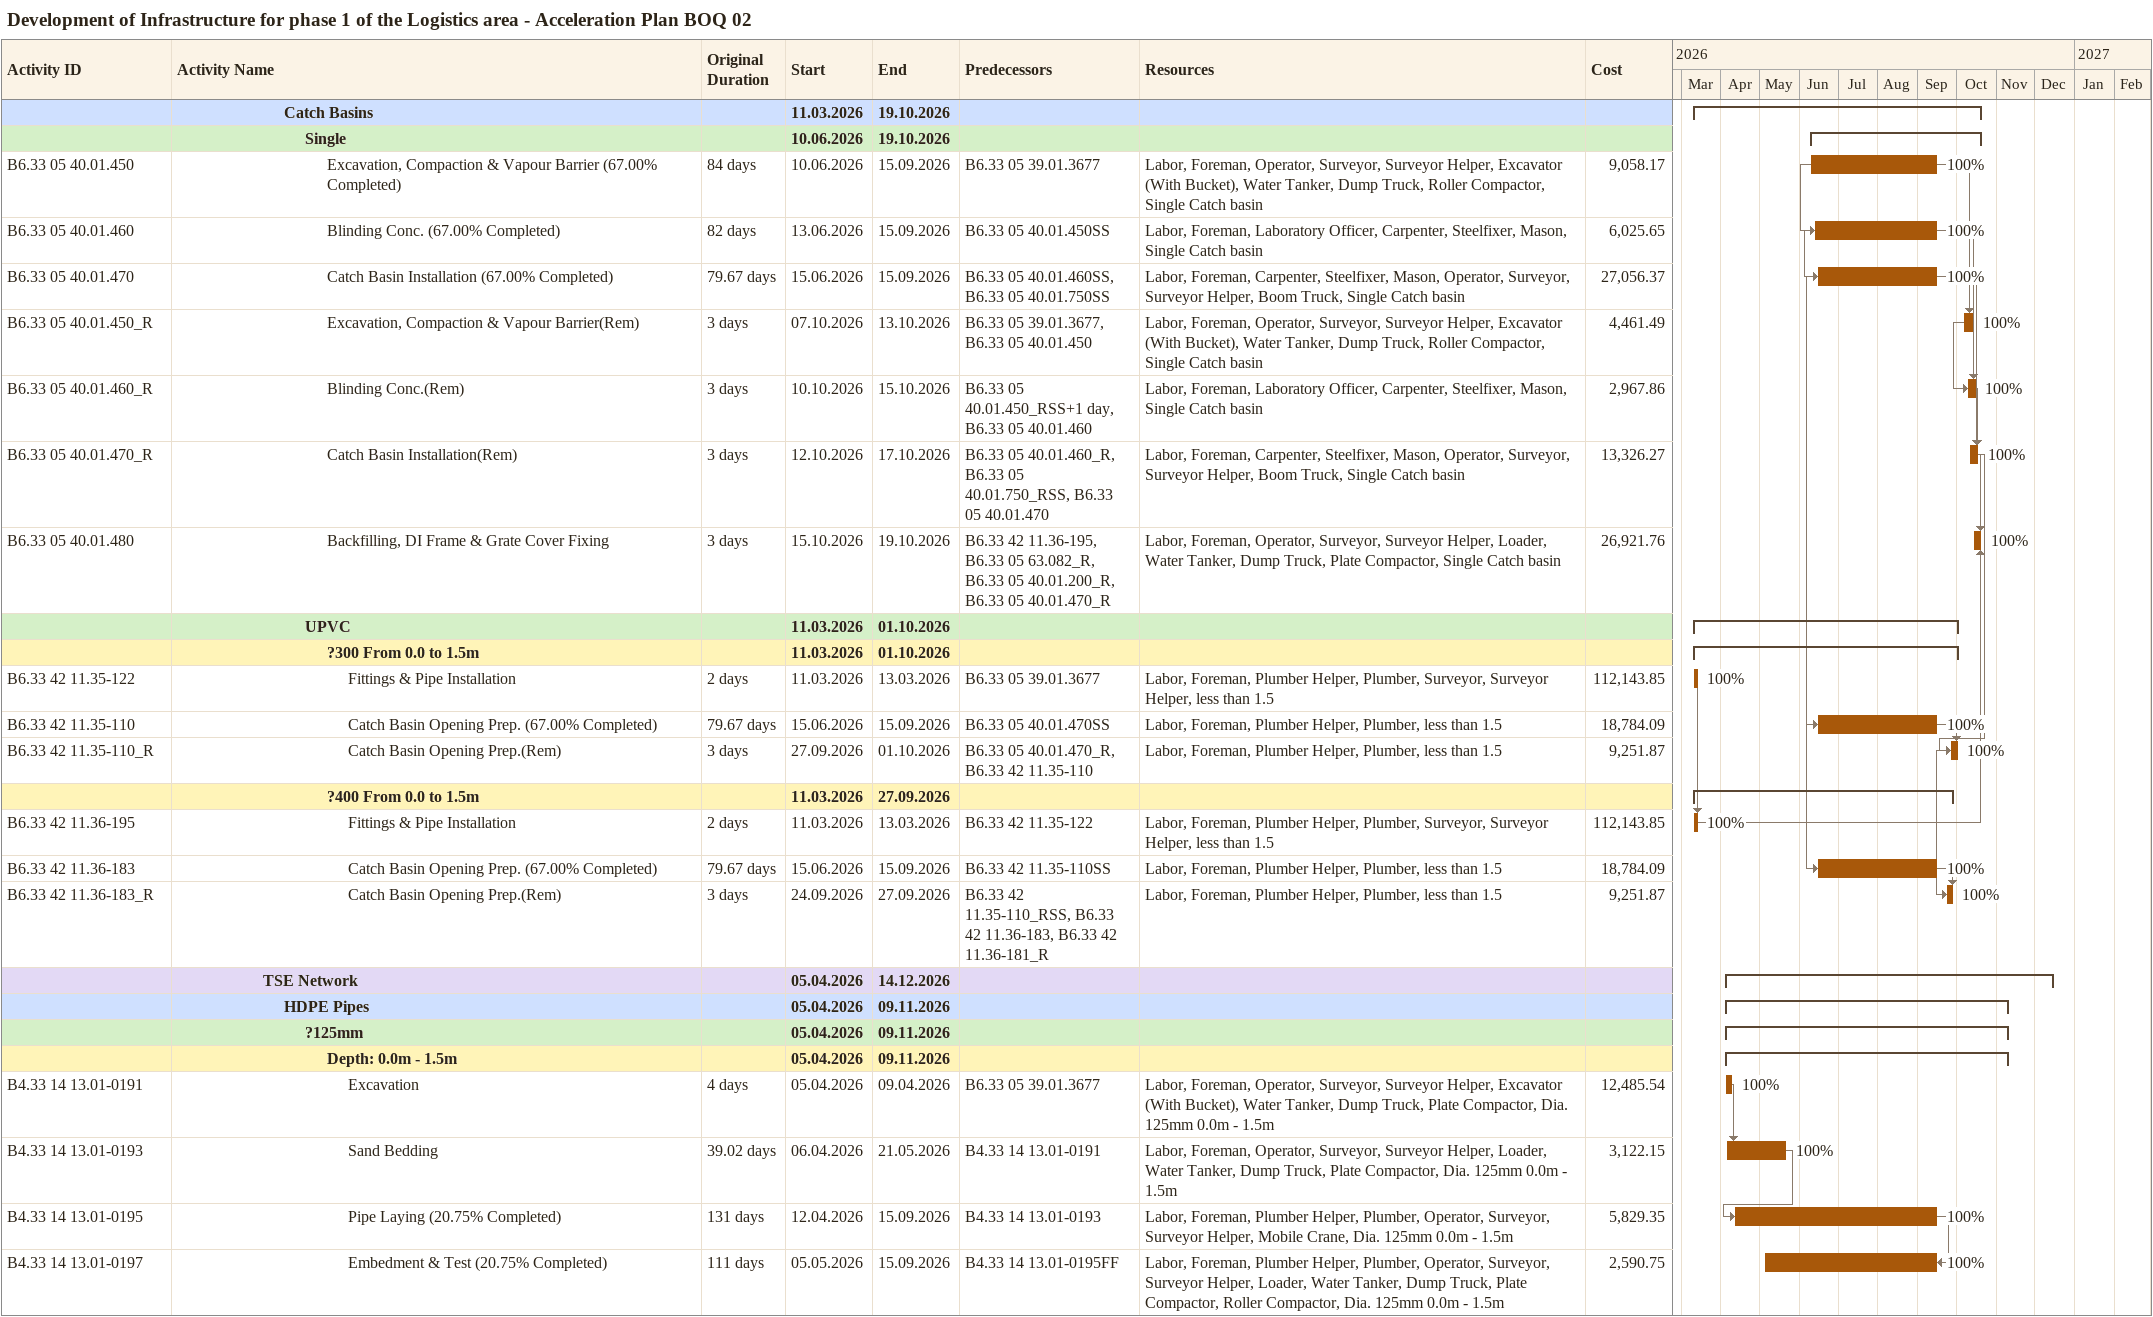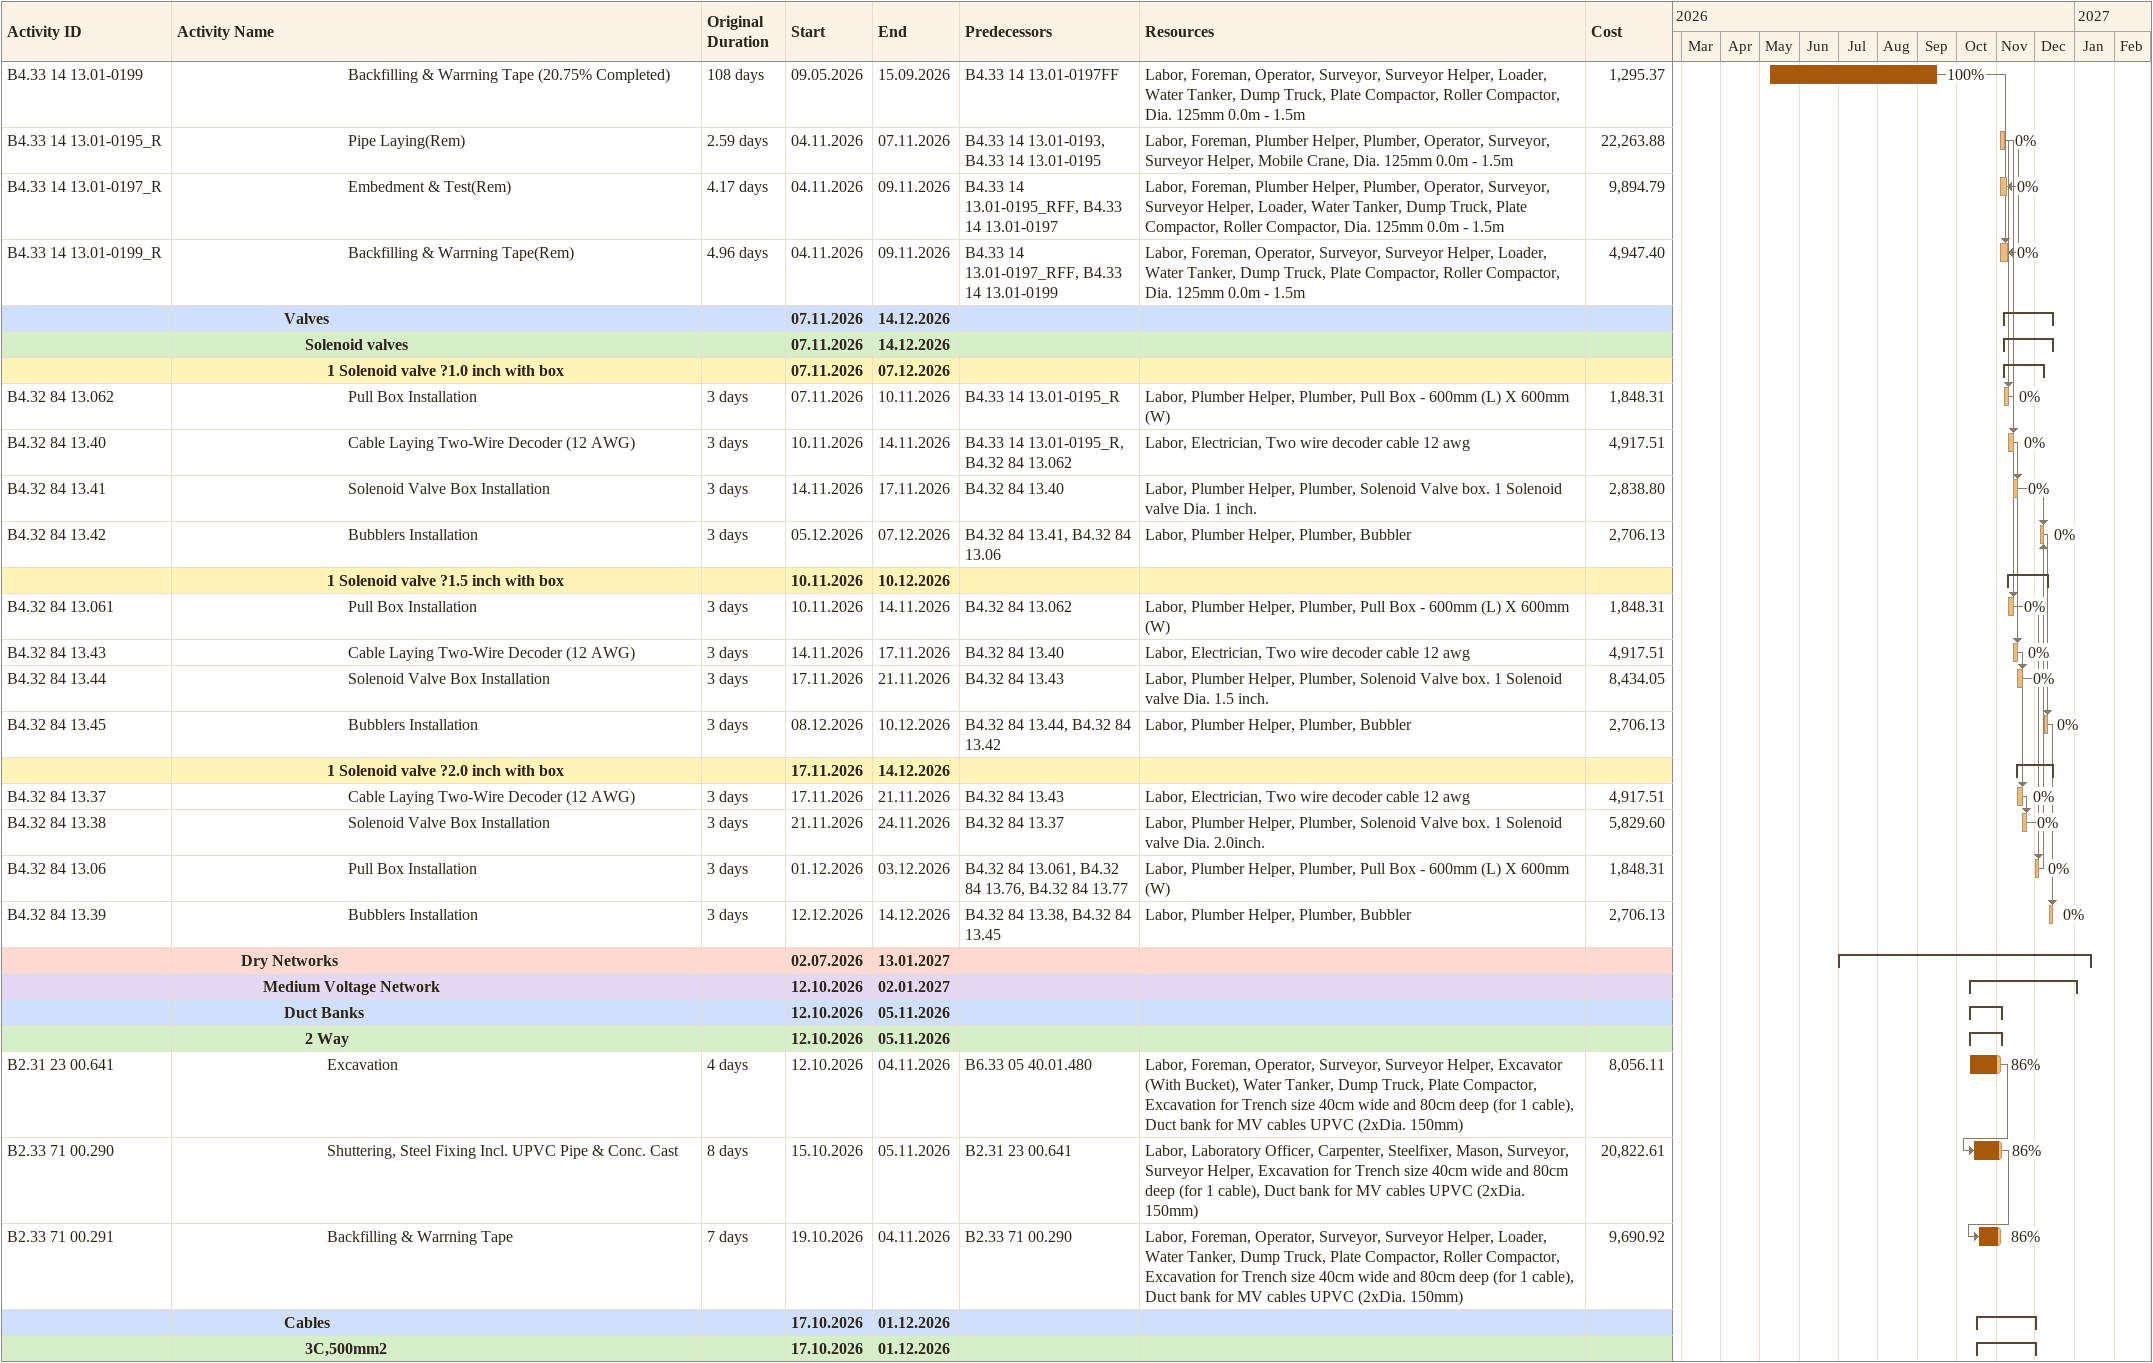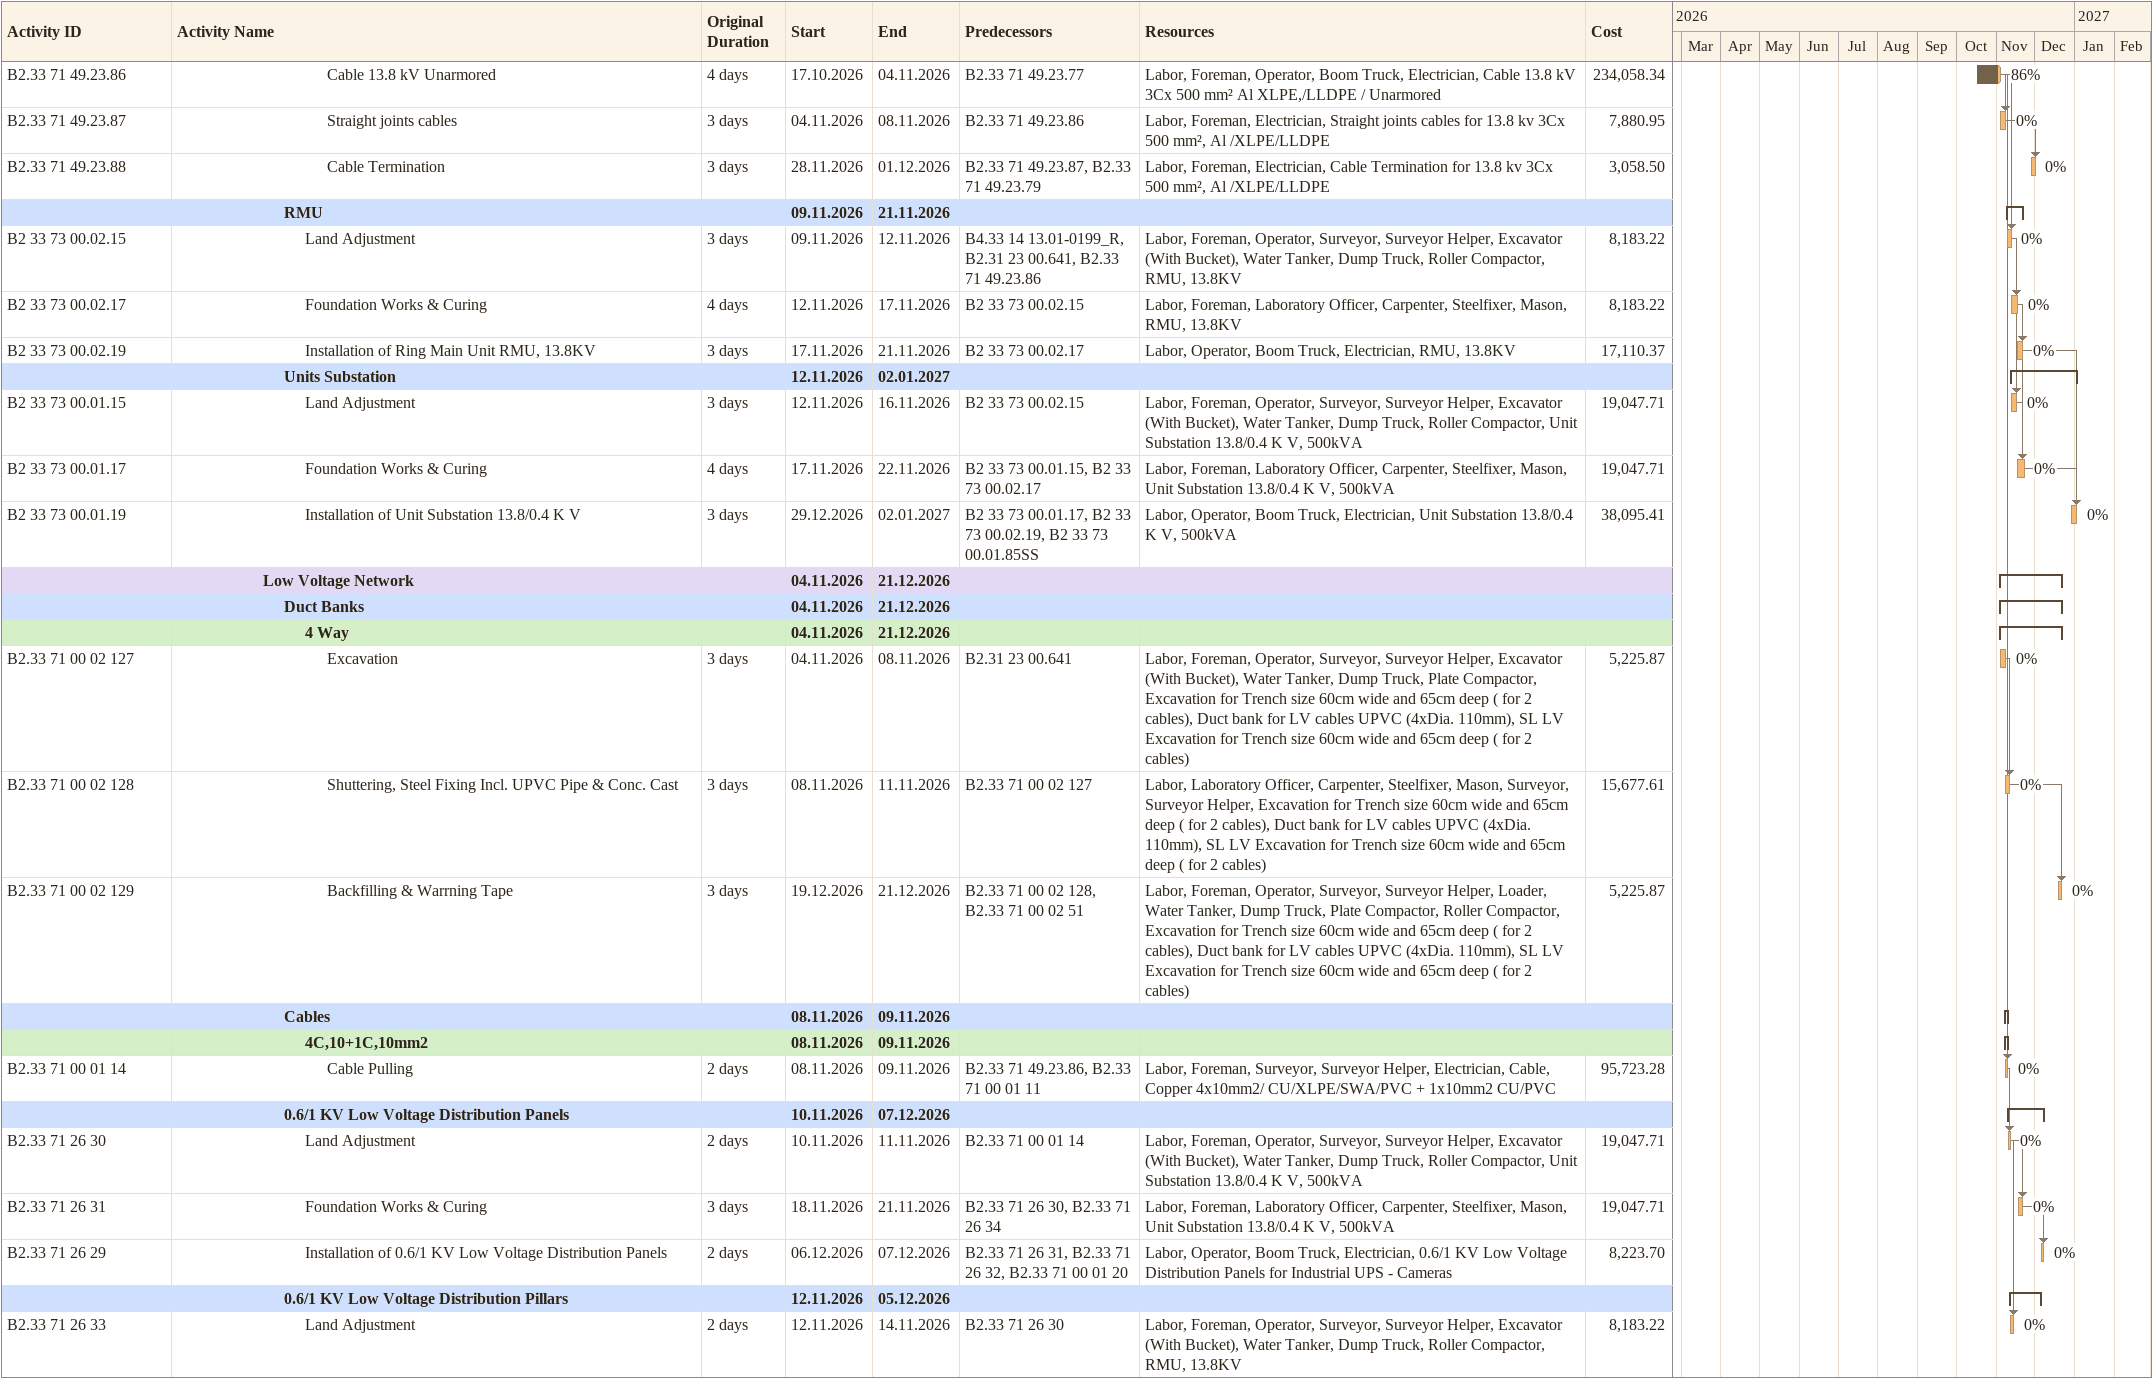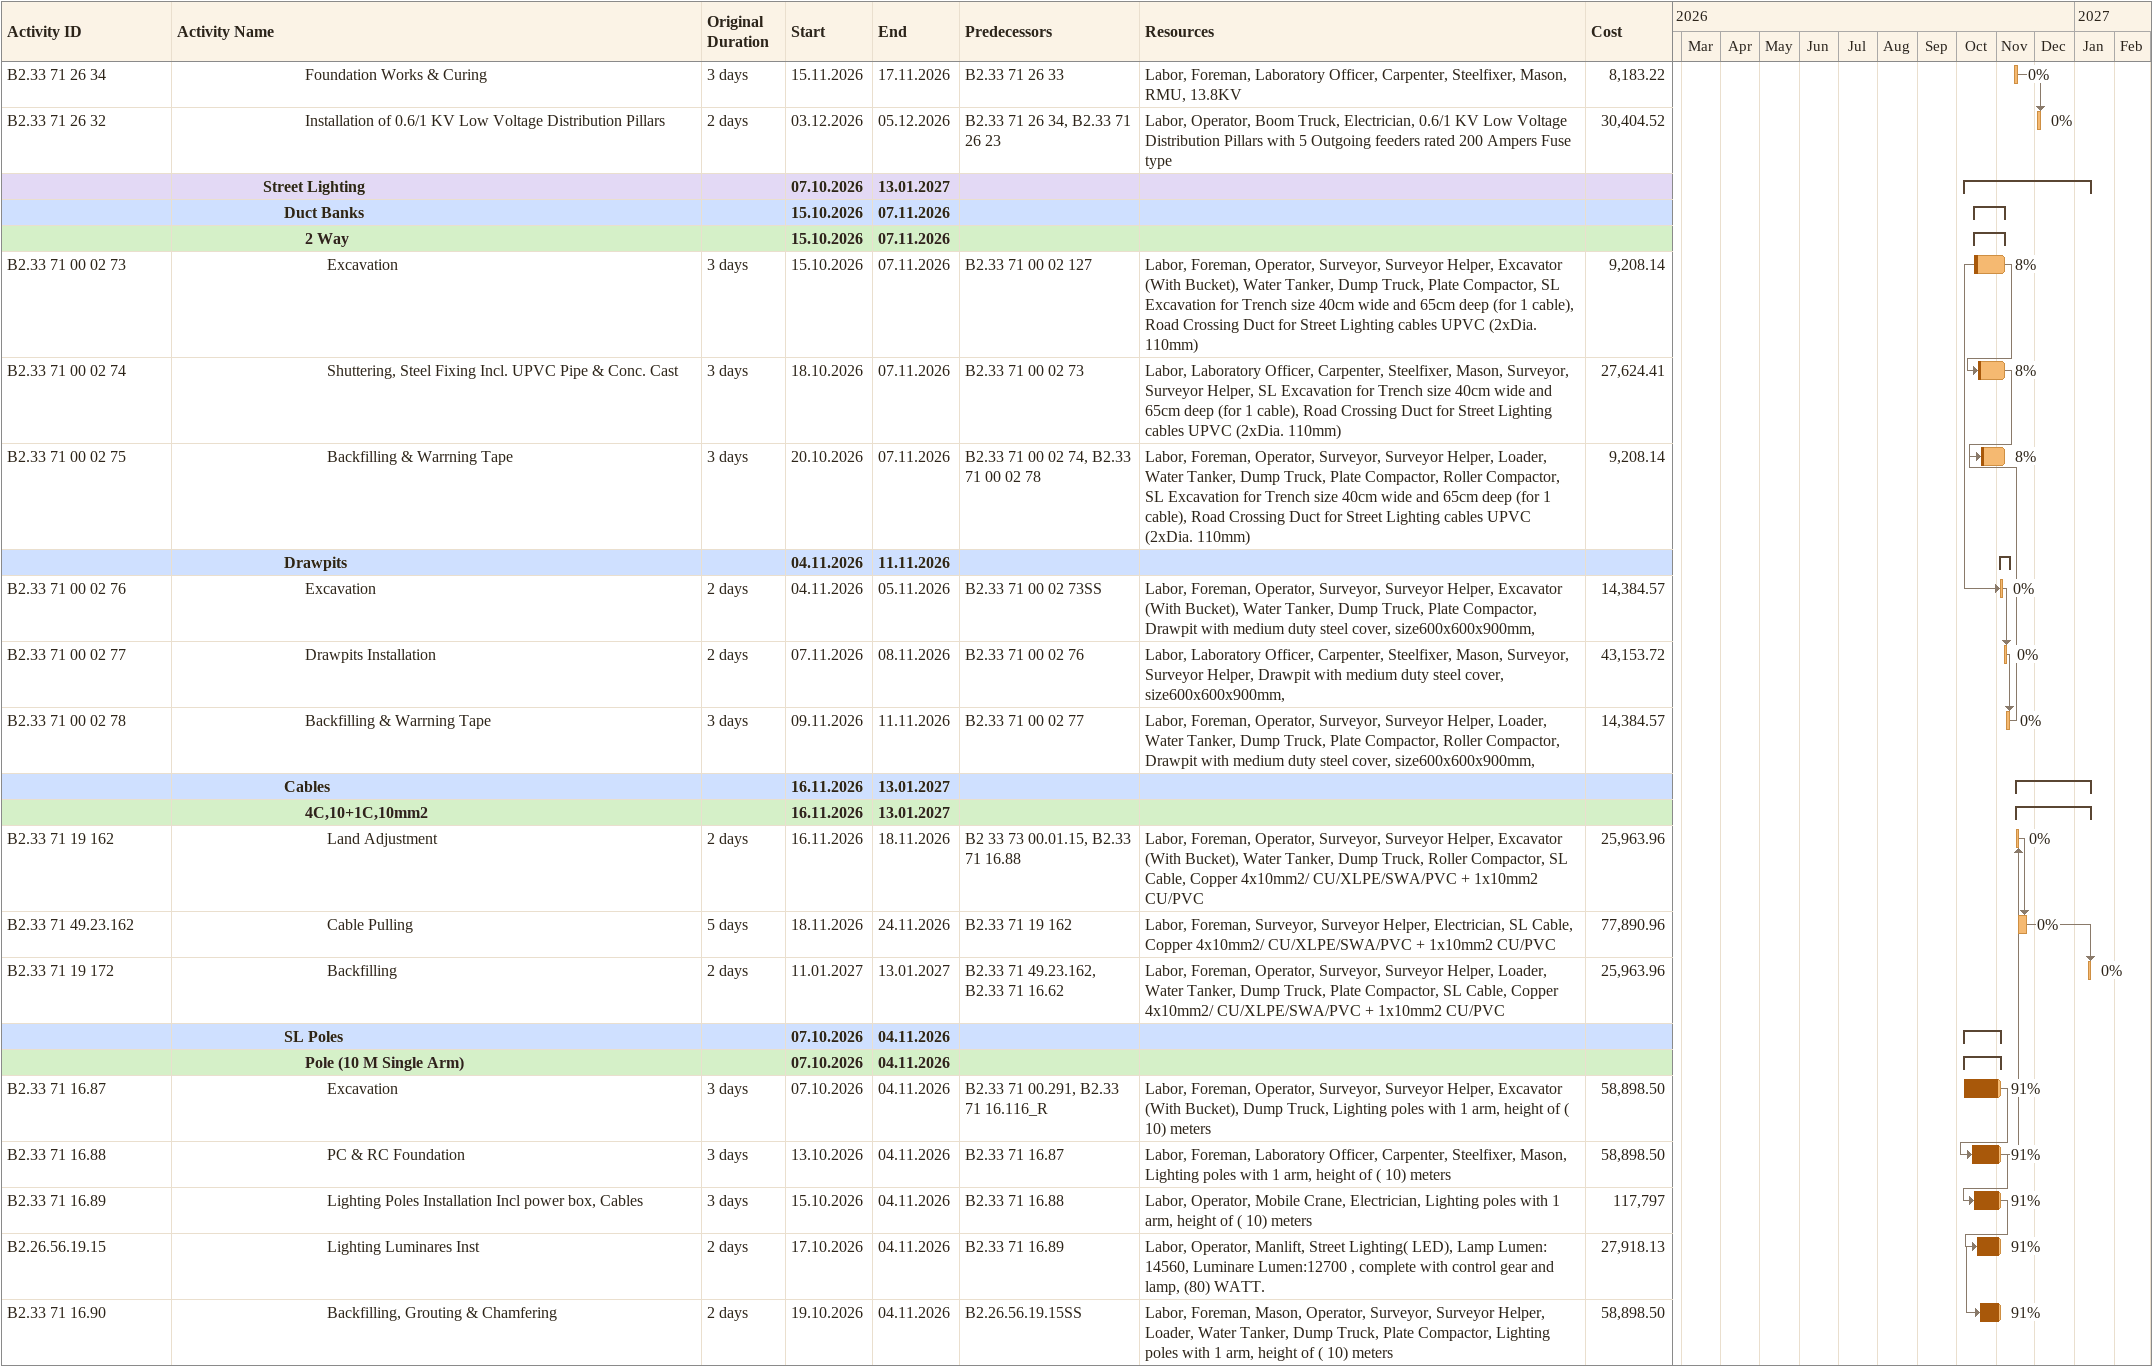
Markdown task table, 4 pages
Development of Infrastructure for phase 1 of the Logistics area - Acceleration Plan BOQ 02

| ID | Level | Task | Original duration | Start | Finish | Predecessors | Resources | % complete | Cost |
|---|---|---|---|---|---|---|---|---|---|
|  | 6 | **Catch Basins** |  | 2026-03-11 | 2026-10-19 |  |  |  |  |
|  | 7 | **Single** |  | 2026-06-10 | 2026-10-19 |  |  |  |  |
| B6.33 05 40.01.450 | 8 | Excavation, Compaction & Vapour Barrier (67.00% Completed) | 84d | 2026-06-10 | 2026-09-15 | B6.33 05 39.01.3677 | Labor, Foreman, Operator, Surveyor, Surveyor Helper, Excavator (With Bucket), Water Tanker, Dump Truck, Roller Compactor, Single Catch basin | 100 | 9058.17 |
| B6.33 05 40.01.460 | 8 | Blinding Conc. (67.00% Completed) | 82d | 2026-06-13 | 2026-09-15 | B6.33 05 40.01.450SS | Labor, Foreman, Laboratory Officer, Carpenter, Steelfixer, Mason, Single Catch basin | 100 | 6025.65 |
| B6.33 05 40.01.470 | 8 | Catch Basin Installation (67.00% Completed) | 79.67d | 2026-06-15 | 2026-09-15 | B6.33 05 40.01.460SS, B6.33 05 40.01.750SS | Labor, Foreman, Carpenter, Steelfixer, Mason, Operator, Surveyor, Surveyor Helper, Boom Truck, Single Catch basin | 100 | 27056.37 |
| B6.33 05 40.01.450_R | 8 | Excavation, Compaction & Vapour Barrier(Rem) | 3d | 2026-10-07 | 2026-10-13 | B6.33 05 39.01.3677, B6.33 05 40.01.450 | Labor, Foreman, Operator, Surveyor, Surveyor Helper, Excavator (With Bucket), Water Tanker, Dump Truck, Roller Compactor, Single Catch basin | 100 | 4461.49 |
| B6.33 05 40.01.460_R | 8 | Blinding Conc.(Rem) | 3d | 2026-10-10 | 2026-10-15 | B6.33 05 40.01.450_RSS+1d, B6.33 05 40.01.460 | Labor, Foreman, Laboratory Officer, Carpenter, Steelfixer, Mason, Single Catch basin | 100 | 2967.86 |
| B6.33 05 40.01.470_R | 8 | Catch Basin Installation(Rem) | 3d | 2026-10-12 | 2026-10-17 | B6.33 05 40.01.460_R, B6.33 05 40.01.750_RSS, B6.33 05 40.01.470 | Labor, Foreman, Carpenter, Steelfixer, Mason, Operator, Surveyor, Surveyor Helper, Boom Truck, Single Catch basin | 100 | 13326.27 |
| B6.33 05 40.01.480 | 8 | Backfilling, DI Frame & Grate Cover Fixing | 3d | 2026-10-15 | 2026-10-19 | B6.33 42 11.36-195, B6.33 05 63.082_R, B6.33 05 40.01.200_R, B6.33 05 40.01.470_R | Labor, Foreman, Operator, Surveyor, Surveyor Helper, Loader, Water Tanker, Dump Truck, Plate Compactor, Single Catch basin | 100 | 26921.76 |
|  | 7 | **UPVC** |  | 2026-03-11 | 2026-10-01 |  |  |  |  |
|  | 8 | **?300 From 0.0 to 1.5m** |  | 2026-03-11 | 2026-10-01 |  |  |  |  |
| B6.33 42 11.35-122 | 9 | Fittings & Pipe Installation | 2d | 2026-03-11 | 2026-03-13 | B6.33 05 39.01.3677 | Labor, Foreman, Plumber Helper, Plumber, Surveyor, Surveyor Helper, less than 1.5 | 100 | 112143.85 |
| B6.33 42 11.35-110 | 9 | Catch Basin Opening Prep. (67.00% Completed) | 79.67d | 2026-06-15 | 2026-09-15 | B6.33 05 40.01.470SS | Labor, Foreman, Plumber Helper, Plumber, less than 1.5 | 100 | 18784.09 |
| B6.33 42 11.35-110_R | 9 | Catch Basin Opening Prep.(Rem) | 3d | 2026-09-27 | 2026-10-01 | B6.33 05 40.01.470_R, B6.33 42 11.35-110 | Labor, Foreman, Plumber Helper, Plumber, less than 1.5 | 100 | 9251.87 |
|  | 8 | **?400 From 0.0 to 1.5m** |  | 2026-03-11 | 2026-09-27 |  |  |  |  |
| B6.33 42 11.36-195 | 9 | Fittings & Pipe Installation | 2d | 2026-03-11 | 2026-03-13 | B6.33 42 11.35-122 | Labor, Foreman, Plumber Helper, Plumber, Surveyor, Surveyor Helper, less than 1.5 | 100 | 112143.85 |
| B6.33 42 11.36-183 | 9 | Catch Basin Opening Prep. (67.00% Completed) | 79.67d | 2026-06-15 | 2026-09-15 | B6.33 42 11.35-110SS | Labor, Foreman, Plumber Helper, Plumber, less than 1.5 | 100 | 18784.09 |
| B6.33 42 11.36-183_R | 9 | Catch Basin Opening Prep.(Rem) | 3d | 2026-09-24 | 2026-09-27 | B6.33 42 11.35-110_RSS, B6.33 42 11.36-183, B6.33 42 11.36-181_R | Labor, Foreman, Plumber Helper, Plumber, less than 1.5 | 100 | 9251.87 |
|  | 5 | **TSE Network** |  | 2026-04-05 | 2026-12-14 |  |  |  |  |
|  | 6 | **HDPE Pipes** |  | 2026-04-05 | 2026-11-09 |  |  |  |  |
|  | 7 | **?125mm** |  | 2026-04-05 | 2026-11-09 |  |  |  |  |
|  | 8 | **Depth: 0.0m - 1.5m** |  | 2026-04-05 | 2026-11-09 |  |  |  |  |
| B4.33 14 13.01-0191 | 9 | Excavation | 4d | 2026-04-05 | 2026-04-09 | B6.33 05 39.01.3677 | Labor, Foreman, Operator, Surveyor, Surveyor Helper, Excavator (With Bucket), Water Tanker, Dump Truck, Plate Compactor, Dia. 125mm 0.0m - 1.5m | 100 | 12485.54 |
| B4.33 14 13.01-0193 | 9 | Sand Bedding | 39.02d | 2026-04-06 | 2026-05-21 | B4.33 14 13.01-0191 | Labor, Foreman, Operator, Surveyor, Surveyor Helper, Loader, Water Tanker, Dump Truck, Plate Compactor, Dia. 125mm 0.0m - 1.5m | 100 | 3122.15 |
| B4.33 14 13.01-0195 | 9 | Pipe Laying (20.75% Completed) | 131d | 2026-04-12 | 2026-09-15 | B4.33 14 13.01-0193 | Labor, Foreman, Plumber Helper, Plumber, Operator, Surveyor, Surveyor Helper, Mobile Crane, Dia. 125mm 0.0m - 1.5m | 100 | 5829.35 |
| B4.33 14 13.01-0197 | 9 | Embedment & Test (20.75% Completed) | 111d | 2026-05-05 | 2026-09-15 | B4.33 14 13.01-0195FF | Labor, Foreman, Plumber Helper, Plumber, Operator, Surveyor, Surveyor Helper, Loader, Water Tanker, Dump Truck, Plate Compactor, Roller Compactor, Dia. 125mm 0.0m - 1.5m | 100 | 2590.75 |
| B4.33 14 13.01-0199 | 9 | Backfilling & Warrning Tape (20.75% Completed) | 108d | 2026-05-09 | 2026-09-15 | B4.33 14 13.01-0197FF | Labor, Foreman, Operator, Surveyor, Surveyor Helper, Loader, Water Tanker, Dump Truck, Plate Compactor, Roller Compactor, Dia. 125mm 0.0m - 1.5m | 100 | 1295.37 |
| B4.33 14 13.01-0195_R | 9 | Pipe Laying(Rem) | 2.59d | 2026-11-04 | 2026-11-07 | B4.33 14 13.01-0193, B4.33 14 13.01-0195 | Labor, Foreman, Plumber Helper, Plumber, Operator, Surveyor, Surveyor Helper, Mobile Crane, Dia. 125mm 0.0m - 1.5m | 0 | 22263.88 |
| B4.33 14 13.01-0197_R | 9 | Embedment & Test(Rem) | 4.17d | 2026-11-04 | 2026-11-09 | B4.33 14 13.01-0195_RFF, B4.33 14 13.01-0197 | Labor, Foreman, Plumber Helper, Plumber, Operator, Surveyor, Surveyor Helper, Loader, Water Tanker, Dump Truck, Plate Compactor, Roller Compactor, Dia. 125mm 0.0m - 1.5m | 0 | 9894.79 |
| B4.33 14 13.01-0199_R | 9 | Backfilling & Warrning Tape(Rem) | 4.96d | 2026-11-04 | 2026-11-09 | B4.33 14 13.01-0197_RFF, B4.33 14 13.01-0199 | Labor, Foreman, Operator, Surveyor, Surveyor Helper, Loader, Water Tanker, Dump Truck, Plate Compactor, Roller Compactor, Dia. 125mm 0.0m - 1.5m | 0 | 4947.40 |
|  | 6 | **Valves** |  | 2026-11-07 | 2026-12-14 |  |  |  |  |
|  | 7 | **Solenoid valves** |  | 2026-11-07 | 2026-12-14 |  |  |  |  |
|  | 8 | **1 Solenoid valve ?1.0 inch with box** |  | 2026-11-07 | 2026-12-07 |  |  |  |  |
| B4.32 84 13.062 | 9 | Pull Box Installation | 3d | 2026-11-07 | 2026-11-10 | B4.33 14 13.01-0195_R | Labor, Plumber Helper, Plumber, Pull Box - 600mm (L) X 600mm (W) | 0 | 1848.31 |
| B4.32 84 13.40 | 9 | Cable Laying Two-Wire Decoder (12 AWG) | 3d | 2026-11-10 | 2026-11-14 | B4.33 14 13.01-0195_R, B4.32 84 13.062 | Labor, Electrician, Two wire decoder cable 12 awg | 0 | 4917.51 |
| B4.32 84 13.41 | 9 | Solenoid Valve Box Installation | 3d | 2026-11-14 | 2026-11-17 | B4.32 84 13.40 | Labor, Plumber Helper, Plumber, Solenoid Valve box. 1 Solenoid valve Dia. 1 inch. | 0 | 2838.80 |
| B4.32 84 13.42 | 9 | Bubblers Installation | 3d | 2026-12-05 | 2026-12-07 | B4.32 84 13.41, B4.32 84 13.06 | Labor, Plumber Helper, Plumber, Bubbler | 0 | 2706.13 |
|  | 8 | **1 Solenoid valve ?1.5 inch with box** |  | 2026-11-10 | 2026-12-10 |  |  |  |  |
| B4.32 84 13.061 | 9 | Pull Box Installation | 3d | 2026-11-10 | 2026-11-14 | B4.32 84 13.062 | Labor, Plumber Helper, Plumber, Pull Box - 600mm (L) X 600mm (W) | 0 | 1848.31 |
| B4.32 84 13.43 | 9 | Cable Laying Two-Wire Decoder (12 AWG) | 3d | 2026-11-14 | 2026-11-17 | B4.32 84 13.40 | Labor, Electrician, Two wire decoder cable 12 awg | 0 | 4917.51 |
| B4.32 84 13.44 | 9 | Solenoid Valve Box Installation | 3d | 2026-11-17 | 2026-11-21 | B4.32 84 13.43 | Labor, Plumber Helper, Plumber, Solenoid Valve box. 1 Solenoid valve Dia. 1.5 inch. | 0 | 8434.05 |
| B4.32 84 13.45 | 9 | Bubblers Installation | 3d | 2026-12-08 | 2026-12-10 | B4.32 84 13.44, B4.32 84 13.42 | Labor, Plumber Helper, Plumber, Bubbler | 0 | 2706.13 |
|  | 8 | **1 Solenoid valve ?2.0 inch with box** |  | 2026-11-17 | 2026-12-14 |  |  |  |  |
| B4.32 84 13.37 | 9 | Cable Laying Two-Wire Decoder (12 AWG) | 3d | 2026-11-17 | 2026-11-21 | B4.32 84 13.43 | Labor, Electrician, Two wire decoder cable 12 awg | 0 | 4917.51 |
| B4.32 84 13.38 | 9 | Solenoid Valve Box Installation | 3d | 2026-11-21 | 2026-11-24 | B4.32 84 13.37 | Labor, Plumber Helper, Plumber, Solenoid Valve box. 1 Solenoid valve Dia. 2.0inch. | 0 | 5829.60 |
| B4.32 84 13.06 | 9 | Pull Box Installation | 3d | 2026-12-01 | 2026-12-03 | B4.32 84 13.061, B4.32 84 13.76, B4.32 84 13.77 | Labor, Plumber Helper, Plumber, Pull Box - 600mm (L) X 600mm (W) | 0 | 1848.31 |
| B4.32 84 13.39 | 9 | Bubblers Installation | 3d | 2026-12-12 | 2026-12-14 | B4.32 84 13.38, B4.32 84 13.45 | Labor, Plumber Helper, Plumber, Bubbler | 0 | 2706.13 |
|  | 4 | **Dry Networks** |  | 2026-07-02 | 2027-01-13 |  |  |  |  |
|  | 5 | **Medium Voltage Network** |  | 2026-10-12 | 2027-01-02 |  |  |  |  |
|  | 6 | **Duct Banks** |  | 2026-10-12 | 2026-11-05 |  |  |  |  |
|  | 7 | **2 Way** |  | 2026-10-12 | 2026-11-05 |  |  |  |  |
| B2.31 23 00.641 | 8 | Excavation | 4d | 2026-10-12 | 2026-11-04 | B6.33 05 40.01.480 | Labor, Foreman, Operator, Surveyor, Surveyor Helper, Excavator (With Bucket), Water Tanker, Dump Truck, Plate Compactor, Excavation for Trench size 40cm wide and 80cm deep (for 1 cable), Duct bank for MV cables UPVC (2xDia. 150mm) | 86 | 8056.11 |
| B2.33 71 00.290 | 8 | Shuttering, Steel Fixing Incl. UPVC Pipe & Conc. Cast | 8d | 2026-10-15 | 2026-11-05 | B2.31 23 00.641 | Labor, Laboratory Officer, Carpenter, Steelfixer, Mason, Surveyor, Surveyor Helper, Excavation for Trench size 40cm wide and 80cm deep (for 1 cable), Duct bank for MV cables UPVC (2xDia. 150mm) | 86 | 20822.61 |
| B2.33 71 00.291 | 8 | Backfilling & Warrning Tape | 7d | 2026-10-19 | 2026-11-04 | B2.33 71 00.290 | Labor, Foreman, Operator, Surveyor, Surveyor Helper, Loader, Water Tanker, Dump Truck, Plate Compactor, Roller Compactor, Excavation for Trench size 40cm wide and 80cm deep (for 1 cable), Duct bank for MV cables UPVC (2xDia. 150mm) | 86 | 9690.92 |
|  | 6 | **Cables** |  | 2026-10-17 | 2026-12-01 |  |  |  |  |
|  | 7 | **3C,500mm2** |  | 2026-10-17 | 2026-12-01 |  |  |  |  |
| B2.33 71 49.23.86 | 8 | Cable 13.8 kV Unarmored | 4d | 2026-10-17 | 2026-11-04 | B2.33 71 49.23.77 | Labor, Foreman, Operator, Boom Truck, Electrician, Cable 13.8 kV 3Cx 500 mm² Al XLPE,/LLDPE / Unarmored | 86 | 234058.34 |
| B2.33 71 49.23.87 | 8 | Straight joints cables | 3d | 2026-11-04 | 2026-11-08 | B2.33 71 49.23.86 | Labor, Foreman, Electrician, Straight joints cables for 13.8 kv 3Cx 500 mm², Al /XLPE/LLDPE | 0 | 7880.95 |
| B2.33 71 49.23.88 | 8 | Cable Termination | 3d | 2026-11-28 | 2026-12-01 | B2.33 71 49.23.87, B2.33 71 49.23.79 | Labor, Foreman, Electrician, Cable Termination for 13.8 kv 3Cx 500 mm², Al /XLPE/LLDPE | 0 | 3058.50 |
|  | 6 | **RMU** |  | 2026-11-09 | 2026-11-21 |  |  |  |  |
| B2 33 73 00.02.15 | 7 | Land Adjustment | 3d | 2026-11-09 | 2026-11-12 | B4.33 14 13.01-0199_R, B2.31 23 00.641, B2.33 71 49.23.86 | Labor, Foreman, Operator, Surveyor, Surveyor Helper, Excavator (With Bucket), Water Tanker, Dump Truck, Roller Compactor, RMU, 13.8KV | 0 | 8183.22 |
| B2 33 73 00.02.17 | 7 | Foundation Works & Curing | 4d | 2026-11-12 | 2026-11-17 | B2 33 73 00.02.15 | Labor, Foreman, Laboratory Officer, Carpenter, Steelfixer, Mason, RMU, 13.8KV | 0 | 8183.22 |
| B2 33 73 00.02.19 | 7 | Installation of Ring Main Unit RMU, 13.8KV | 3d | 2026-11-17 | 2026-11-21 | B2 33 73 00.02.17 | Labor, Operator, Boom Truck, Electrician, RMU, 13.8KV | 0 | 17110.37 |
|  | 6 | **Units Substation** |  | 2026-11-12 | 2027-01-02 |  |  |  |  |
| B2 33 73 00.01.15 | 7 | Land Adjustment | 3d | 2026-11-12 | 2026-11-16 | B2 33 73 00.02.15 | Labor, Foreman, Operator, Surveyor, Surveyor Helper, Excavator (With Bucket), Water Tanker, Dump Truck, Roller Compactor, Unit Substation 13.8/0.4 K V, 500kVA | 0 | 19047.71 |
| B2 33 73 00.01.17 | 7 | Foundation Works & Curing | 4d | 2026-11-17 | 2026-11-22 | B2 33 73 00.01.15, B2 33 73 00.02.17 | Labor, Foreman, Laboratory Officer, Carpenter, Steelfixer, Mason, Unit Substation 13.8/0.4 K V, 500kVA | 0 | 19047.71 |
| B2 33 73 00.01.19 | 7 | Installation of Unit Substation 13.8/0.4 K V | 3d | 2026-12-29 | 2027-01-02 | B2 33 73 00.01.17, B2 33 73 00.02.19, B2 33 73 00.01.85SS | Labor, Operator, Boom Truck, Electrician, Unit Substation 13.8/0.4 K V, 500kVA | 0 | 38095.41 |
|  | 5 | **Low Voltage Network** |  | 2026-11-04 | 2026-12-21 |  |  |  |  |
|  | 6 | **Duct Banks** |  | 2026-11-04 | 2026-12-21 |  |  |  |  |
|  | 7 | **4 Way** |  | 2026-11-04 | 2026-12-21 |  |  |  |  |
| B2.33 71 00 02 127 | 8 | Excavation | 3d | 2026-11-04 | 2026-11-08 | B2.31 23 00.641 | Labor, Foreman, Operator, Surveyor, Surveyor Helper, Excavator (With Bucket), Water Tanker, Dump Truck, Plate Compactor, Excavation for Trench size 60cm wide and 65cm deep ( for 2 cables), Duct bank for LV cables UPVC (4xDia. 110mm), SL LV Excavation for Trench size 60cm wide and 65cm deep ( for 2 cables) | 0 | 5225.87 |
| B2.33 71 00 02 128 | 8 | Shuttering, Steel Fixing Incl. UPVC Pipe & Conc. Cast | 3d | 2026-11-08 | 2026-11-11 | B2.33 71 00 02 127 | Labor, Laboratory Officer, Carpenter, Steelfixer, Mason, Surveyor, Surveyor Helper, Excavation for Trench size 60cm wide and 65cm deep ( for 2 cables), Duct bank for LV cables UPVC (4xDia. 110mm), SL LV Excavation for Trench size 60cm wide and 65cm deep ( for 2 cables) | 0 | 15677.61 |
| B2.33 71 00 02 129 | 8 | Backfilling & Warrning Tape | 3d | 2026-12-19 | 2026-12-21 | B2.33 71 00 02 128, B2.33 71 00 02 51 | Labor, Foreman, Operator, Surveyor, Surveyor Helper, Loader, Water Tanker, Dump Truck, Plate Compactor, Roller Compactor, Excavation for Trench size 60cm wide and 65cm deep ( for 2 cables), Duct bank for LV cables UPVC (4xDia. 110mm), SL LV Excavation for Trench size 60cm wide and 65cm deep ( for 2 cables) | 0 | 5225.87 |
|  | 6 | **Cables** |  | 2026-11-08 | 2026-11-09 |  |  |  |  |
|  | 7 | **4C,10+1C,10mm2** |  | 2026-11-08 | 2026-11-09 |  |  |  |  |
| B2.33 71 00 01 14 | 8 | Cable Pulling | 2d | 2026-11-08 | 2026-11-09 | B2.33 71 49.23.86, B2.33 71 00 01 11 | Labor, Foreman, Surveyor, Surveyor Helper, Electrician, Cable, Copper 4x10mm2/ CU/XLPE/SWA/PVC + 1x10mm2 CU/PVC | 0 | 95723.28 |
|  | 6 | **0.6/1 KV Low Voltage Distribution Panels** |  | 2026-11-10 | 2026-12-07 |  |  |  |  |
| B2.33 71 26 30 | 7 | Land Adjustment | 2d | 2026-11-10 | 2026-11-11 | B2.33 71 00 01 14 | Labor, Foreman, Operator, Surveyor, Surveyor Helper, Excavator (With Bucket), Water Tanker, Dump Truck, Roller Compactor, Unit Substation 13.8/0.4 K V, 500kVA | 0 | 19047.71 |
| B2.33 71 26 31 | 7 | Foundation Works & Curing | 3d | 2026-11-18 | 2026-11-21 | B2.33 71 26 30, B2.33 71 26 34 | Labor, Foreman, Laboratory Officer, Carpenter, Steelfixer, Mason, Unit Substation 13.8/0.4 K V, 500kVA | 0 | 19047.71 |
| B2.33 71 26 29 | 7 | Installation of 0.6/1 KV Low Voltage Distribution Panels | 2d | 2026-12-06 | 2026-12-07 | B2.33 71 26 31, B2.33 71 26 32, B2.33 71 00 01 20 | Labor, Operator, Boom Truck, Electrician, 0.6/1 KV Low Voltage Distribution Panels for Industrial UPS - Cameras | 0 | 8223.70 |
|  | 6 | **0.6/1 KV Low Voltage Distribution Pillars** |  | 2026-11-12 | 2026-12-05 |  |  |  |  |
| B2.33 71 26 33 | 7 | Land Adjustment | 2d | 2026-11-12 | 2026-11-14 | B2.33 71 26 30 | Labor, Foreman, Operator, Surveyor, Surveyor Helper, Excavator (With Bucket), Water Tanker, Dump Truck, Roller Compactor, RMU, 13.8KV | 0 | 8183.22 |
| B2.33 71 26 34 | 7 | Foundation Works & Curing | 3d | 2026-11-15 | 2026-11-17 | B2.33 71 26 33 | Labor, Foreman, Laboratory Officer, Carpenter, Steelfixer, Mason, RMU, 13.8KV | 0 | 8183.22 |
| B2.33 71 26 32 | 7 | Installation of 0.6/1 KV Low Voltage Distribution Pillars | 2d | 2026-12-03 | 2026-12-05 | B2.33 71 26 34, B2.33 71 26 23 | Labor, Operator, Boom Truck, Electrician, 0.6/1 KV Low Voltage Distribution Pillars with 5 Outgoing feeders rated 200 Ampers Fuse type | 0 | 30404.52 |
|  | 5 | **Street Lighting** |  | 2026-10-07 | 2027-01-13 |  |  |  |  |
|  | 6 | **Duct Banks** |  | 2026-10-15 | 2026-11-07 |  |  |  |  |
|  | 7 | **2 Way** |  | 2026-10-15 | 2026-11-07 |  |  |  |  |
| B2.33 71 00 02 73 | 8 | Excavation | 3d | 2026-10-15 | 2026-11-07 | B2.33 71 00 02 127 | Labor, Foreman, Operator, Surveyor, Surveyor Helper, Excavator (With Bucket), Water Tanker, Dump Truck, Plate Compactor, SL Excavation for Trench size 40cm wide and 65cm deep (for 1 cable), Road Crossing Duct for Street Lighting cables UPVC (2xDia. 110mm) | 8 | 9208.14 |
| B2.33 71 00 02 74 | 8 | Shuttering, Steel Fixing Incl. UPVC Pipe & Conc. Cast | 3d | 2026-10-18 | 2026-11-07 | B2.33 71 00 02 73 | Labor, Laboratory Officer, Carpenter, Steelfixer, Mason, Surveyor, Surveyor Helper, SL Excavation for Trench size 40cm wide and 65cm deep (for 1 cable), Road Crossing Duct for Street Lighting cables UPVC (2xDia. 110mm) | 8 | 27624.41 |
| B2.33 71 00 02 75 | 8 | Backfilling & Warrning Tape | 3d | 2026-10-20 | 2026-11-07 | B2.33 71 00 02 74, B2.33 71 00 02 78 | Labor, Foreman, Operator, Surveyor, Surveyor Helper, Loader, Water Tanker, Dump Truck, Plate Compactor, Roller Compactor, SL Excavation for Trench size 40cm wide and 65cm deep (for 1 cable), Road Crossing Duct for Street Lighting cables UPVC (2xDia. 110mm) | 8 | 9208.14 |
|  | 6 | **Drawpits** |  | 2026-11-04 | 2026-11-11 |  |  |  |  |
| B2.33 71 00 02 76 | 7 | Excavation | 2d | 2026-11-04 | 2026-11-05 | B2.33 71 00 02 73SS | Labor, Foreman, Operator, Surveyor, Surveyor Helper, Excavator (With Bucket), Water Tanker, Dump Truck, Plate Compactor, Drawpit with medium duty steel cover, size600x600x900mm, | 0 | 14384.57 |
| B2.33 71 00 02 77 | 7 | Drawpits Installation | 2d | 2026-11-07 | 2026-11-08 | B2.33 71 00 02 76 | Labor, Laboratory Officer, Carpenter, Steelfixer, Mason, Surveyor, Surveyor Helper, Drawpit with medium duty steel cover, size600x600x900mm, | 0 | 43153.72 |
| B2.33 71 00 02 78 | 7 | Backfilling & Warrning Tape | 3d | 2026-11-09 | 2026-11-11 | B2.33 71 00 02 77 | Labor, Foreman, Operator, Surveyor, Surveyor Helper, Loader, Water Tanker, Dump Truck, Plate Compactor, Roller Compactor, Drawpit with medium duty steel cover, size600x600x900mm, | 0 | 14384.57 |
|  | 6 | **Cables** |  | 2026-11-16 | 2027-01-13 |  |  |  |  |
|  | 7 | **4C,10+1C,10mm2** |  | 2026-11-16 | 2027-01-13 |  |  |  |  |
| B2.33 71 19 162 | 8 | Land Adjustment | 2d | 2026-11-16 | 2026-11-18 | B2 33 73 00.01.15, B2.33 71 16.88 | Labor, Foreman, Operator, Surveyor, Surveyor Helper, Excavator (With Bucket), Water Tanker, Dump Truck, Roller Compactor, SL Cable, Copper 4x10mm2/ CU/XLPE/SWA/PVC + 1x10mm2 CU/PVC | 0 | 25963.96 |
| B2.33 71 49.23.162 | 8 | Cable Pulling | 5d | 2026-11-18 | 2026-11-24 | B2.33 71 19 162 | Labor, Foreman, Surveyor, Surveyor Helper, Electrician, SL Cable, Copper 4x10mm2/ CU/XLPE/SWA/PVC + 1x10mm2 CU/PVC | 0 | 77890.96 |
| B2.33 71 19 172 | 8 | Backfilling | 2d | 2027-01-11 | 2027-01-13 | B2.33 71 49.23.162, B2.33 71 16.62 | Labor, Foreman, Operator, Surveyor, Surveyor Helper, Loader, Water Tanker, Dump Truck, Plate Compactor, SL Cable, Copper 4x10mm2/ CU/XLPE/SWA/PVC + 1x10mm2 CU/PVC | 0 | 25963.96 |
|  | 6 | **SL Poles** |  | 2026-10-07 | 2026-11-04 |  |  |  |  |
|  | 7 | **Pole (10 M Single Arm)** |  | 2026-10-07 | 2026-11-04 |  |  |  |  |
| B2.33 71 16.87 | 8 | Excavation | 3d | 2026-10-07 | 2026-11-04 | B2.33 71 00.291, B2.33 71 16.116_R | Labor, Foreman, Operator, Surveyor, Surveyor Helper, Excavator (With Bucket), Dump Truck, Lighting poles with 1 arm, height of ( 10) meters | 91 | 58898.50 |
| B2.33 71 16.88 | 8 | PC & RC Foundation | 3d | 2026-10-13 | 2026-11-04 | B2.33 71 16.87 | Labor, Foreman, Laboratory Officer, Carpenter, Steelfixer, Mason, Lighting poles with 1 arm, height of ( 10) meters | 91 | 58898.50 |
| B2.33 71 16.89 | 8 | Lighting Poles Installation Incl power box, Cables | 3d | 2026-10-15 | 2026-11-04 | B2.33 71 16.88 | Labor, Operator, Mobile Crane, Electrician, Lighting poles with 1 arm, height of ( 10) meters | 91 | 117797 |
| B2.26.56.19.15 | 8 | Lighting Luminares Inst | 2d | 2026-10-17 | 2026-11-04 | B2.33 71 16.89 | Labor, Operator, Manlift, Street Lighting( LED), Lamp Lumen: 14560, Luminare Lumen:12700 , complete with control gear and lamp, (80) WATT. | 91 | 27918.13 |
| B2.33 71 16.90 | 8 | Backfilling, Grouting & Chamfering | 2d | 2026-10-19 | 2026-11-04 | B2.26.56.19.15SS | Labor, Foreman, Mason, Operator, Surveyor, Surveyor Helper, Loader, Water Tanker, Dump Truck, Plate Compactor, Lighting poles with 1 arm, height of ( 10) meters | 91 | 58898.50 |
